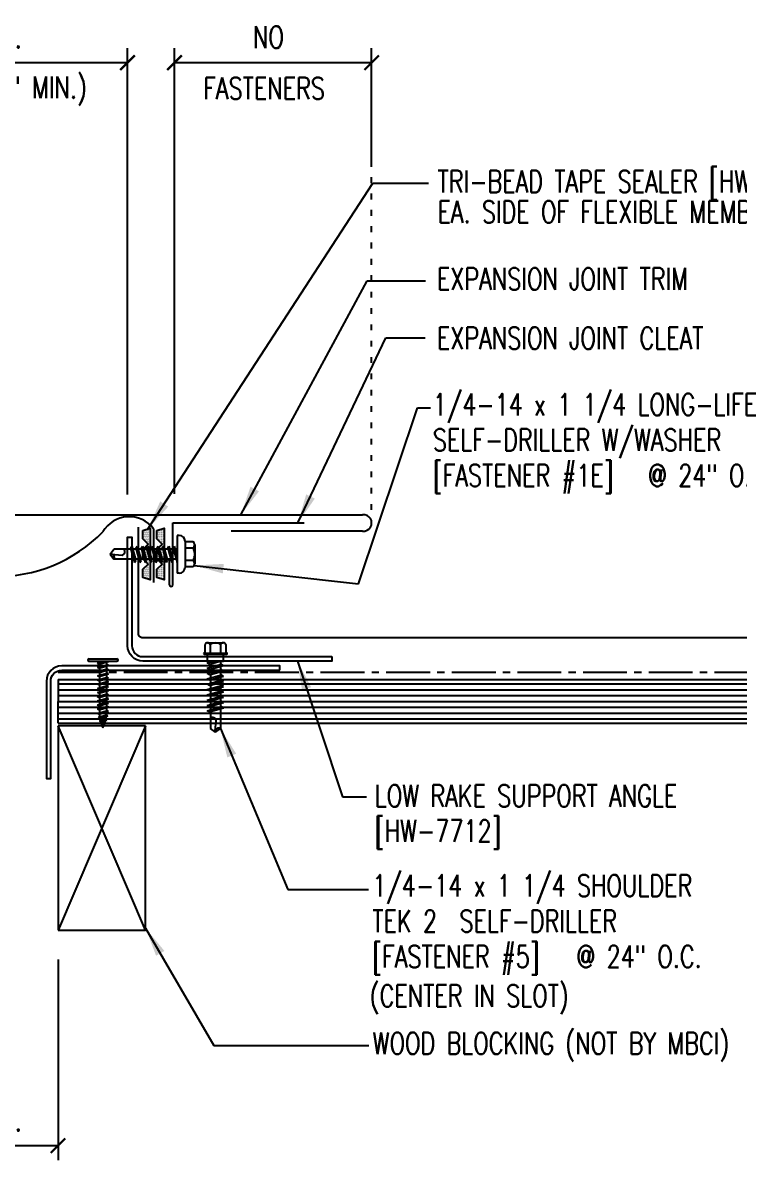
# Model space of a CAD drawing. Header units: inches. Extents: x 2.9 to 43.4, y 16.9 to 36.4.
# Drawn here: x 21.49 to 33.77, y 16.92 to 36.41 of the extents above; entities that cross this region are included whole.
import ezdxf

# ---------------------------------------------------------------- set-up
doc = ezdxf.new("R2010")
doc.units = ezdxf.units.IN
doc.header["$MEASUREMENT"] = 0
doc.linetypes.add('ACAD_ISO07W100', pattern=[3, 0, -3])
doc.linetypes.add('CENTER2', pattern=[1.125, 0.75, -0.125, 0.125, -0.125])
for name, color, linetype in [('BARRIER', 253, 'CENTER2'), ('DIM', 2, 'Continuous'), ('FASTENER', 9, 'Continuous'), ('MEMBRANE', 7, 'Continuous'), ('PANEL', 11, 'Continuous'), ('STLA', 10, 'Continuous'), ('TAPE', 8, 'Continuous'), ('TEXT', 2, 'Continuous'), ('TRIM', 6, 'Continuous'), ('WOOD', 3, 'Continuous')]:
    doc.layers.add(name, color=color, linetype=linetype)
doc.styles.add('TEXT1', font='ROMANS.shx', dxfattribs={"width": 0.75, "height": 0.375})
doc.dimstyles.new('DETAIL$0', dxfattribs={"dimscale": 4, "dimtxt": 0.375, "dimasz": 0.0625, "dimexe": 0.0625, "dimexo": 0.125, "dimgap": 0.0625, "dimtad": 1, "dimdec": 4, "dimzin": 3, "dimdsep": 46, "dimlunit": 4, "dimtxsty": 'TEXT1', "dimblk": 'ARCHTICK', "dimcen": 0.0625, "dimclrd": 7, "dimclre": 7, "dimclrt": 2, "dimadec": 0, "dimazin": 0, "dimtfac": 0.59375, "dimtdec": 4, "dimtmove": 0, "dimatfit": 3, "dimfxl": 0, "dimfrac": 2, "dimtolj": 1, "dimtzin": 3, "dimarcsym": 0})
doc.dimstyles.new('DETAIL$7', dxfattribs={"dimscale": 4, "dimtxt": 0.375, "dimasz": 0.125, "dimexe": 0.0625, "dimexo": 0.125, "dimgap": 0.0625, "dimtad": 1, "dimdec": 4, "dimzin": 3, "dimdsep": 46, "dimlunit": 4, "dimtxsty": 'TEXT1', "dimblk": 'ARCHTICK', "dimcen": 0.0625, "dimclrd": 7, "dimclre": 7, "dimclrt": 2, "dimadec": 0, "dimazin": 0, "dimtfac": 0.59375, "dimtdec": 4, "dimtmove": 2, "dimatfit": 3, "dimfxl": 0, "dimfrac": 2, "dimtolj": 1, "dimtzin": 3, "dimarcsym": 0})

# ---------------------------------------------------------------- blocks, each defined once
blk = doc.blocks.new('_ArchTick')
at = {"color": 0, "linetype": 'ByBlock', "const_width": 0.15}
blk.add_lwpolyline([(-0.5, -0.5), (0.5, 0.5)], dxfattribs=at)
blk = doc.blocks.new('*D9')
at = {"layer": 'DEFPOINTS', "color": 0}
for p in [(20.099, 20.862), (22.099, 20.862), (22.099, 17.172)]:
    blk.add_point(p, dxfattribs=at)
at = {"layer": 'DIM', "color": 7, "lineweight": -2}
for p, q in [((20.099, 20.362), (20.099, 16.922)), ((22.099, 20.362), (22.099, 16.922)), ((20.099, 17.172), (22.099, 17.172))]:
    blk.add_line(p, q, dxfattribs=at)
at = {"layer": 'DIM', "color": 7, "lineweight": -2, "xscale": 0.25, "yscale": 0.25, "zscale": 0.25, "rotation": 180}
blk.add_blockref('_ArchTick', (20.099, 17.172), dxfattribs=at)
at = {"layer": 'DIM', "color": 7, "lineweight": -2, "xscale": 0.25, "yscale": 0.25, "zscale": 0.25}
blk.add_blockref('_ArchTick', (22.099, 17.172), dxfattribs=at)
at = {"layer": 'DIM', "color": 2, "insert": (21.099, 17.609), "char_height": 0.375, "attachment_point": 5, "style": 'TEXT1'}
blk.add_mtext('\\A1;DIM.', dxfattribs=at)
blk = doc.blocks.new('*X2')
at = {"color": 0}
for p, q in [((-0.434, 0.135), (-0.434, 0.135)), ((-0.434, 0.123), (-0.434, 0.123)), ((-0.422, 0.141), (-0.422, 0.141)), ((-0.422, 0.129), (-0.422, 0.129)), ((-0.422, 0.117), (-0.422, 0.117)), ((-0.422, 0.105), (-0.422, 0.105)), ((-0.422, 0.094), (-0.422, 0.094)), ((-0.422, 0.082), (-0.422, 0.082)), ((-0.41, 0.135), (-0.41, 0.135)), ((-0.41, 0.123), (-0.41, 0.123)), ((-0.41, 0.111), (-0.41, 0.111)), ((-0.41, 0.1), (-0.41, 0.1)), ((-0.41, 0.088), (-0.41, 0.088)), ((-0.41, 0.076), (-0.41, 0.076)), ((-0.41, 0.064), (-0.41, 0.064)), ((-0.41, 0.053), (-0.41, 0.053)), ((-0.41, 0.041), (-0.41, 0.041)), ((-0.398, 0.141), (-0.398, 0.141)), ((-0.398, 0.129), (-0.398, 0.129)), ((-0.398, 0.117), (-0.398, 0.117)), ((-0.398, 0.105), (-0.398, 0.105)), ((-0.398, 0.094), (-0.398, 0.094)), ((-0.398, 0.082), (-0.398, 0.082)), ((-0.398, 0.07), (-0.398, 0.07)), ((-0.398, 0.059), (-0.398, 0.059)), ((-0.398, 0.047), (-0.398, 0.047)), ((-0.398, 0.035), (-0.398, 0.035)), ((-0.398, 0.023), (-0.398, 0.023)), ((-0.387, 0.135), (-0.387, 0.135)), ((-0.387, 0.123), (-0.387, 0.123)), ((-0.387, 0.111), (-0.387, 0.111)), ((-0.387, 0.1), (-0.387, 0.1)), ((-0.387, 0.088), (-0.387, 0.088)), ((-0.387, 0.076), (-0.387, 0.076)), ((-0.387, 0.064), (-0.387, 0.064)), ((-0.387, 0.053), (-0.387, 0.053)), ((-0.387, 0.041), (-0.387, 0.041)), ((-0.387, 0.029), (-0.387, 0.029)), ((-0.375, 0.141), (-0.375, 0.141)), ((-0.375, 0.129), (-0.375, 0.129)), ((-0.375, 0.117), (-0.375, 0.117)), ((-0.375, 0.105), (-0.375, 0.105)), ((-0.375, 0.094), (-0.375, 0.094)), ((-0.375, 0.082), (-0.375, 0.082)), ((-0.375, 0.07), (-0.375, 0.07)), ((-0.375, 0.059), (-0.375, 0.059)), ((-0.375, 0.047), (-0.375, 0.047)), ((-0.375, 0.035), (-0.375, 0.035)), ((-0.375, 0.023), (-0.375, 0.023)), ((-0.363, 0.135), (-0.363, 0.135)), ((-0.363, 0.123), (-0.363, 0.123)), ((-0.363, 0.111), (-0.363, 0.111)), ((-0.363, 0.1), (-0.363, 0.1)), ((-0.363, 0.088), (-0.363, 0.088)), ((-0.363, 0.076), (-0.363, 0.076)), ((-0.363, 0.064), (-0.363, 0.064)), ((-0.363, 0.053), (-0.363, 0.053)), ((-0.363, 0.041), (-0.363, 0.041)), ((-0.363, 0.029), (-0.363, 0.029)), ((-0.352, 0.141), (-0.352, 0.141)), ((-0.352, 0.129), (-0.352, 0.129)), ((-0.352, 0.117), (-0.352, 0.117)), ((-0.352, 0.105), (-0.352, 0.105)), ((-0.352, 0.094), (-0.352, 0.094)), ((-0.352, 0.082), (-0.352, 0.082)), ((-0.352, 0.07), (-0.352, 0.07)), ((-0.352, 0.059), (-0.352, 0.059)), ((-0.352, 0.047), (-0.352, 0.047)), ((-0.352, 0.035), (-0.352, 0.035)), ((-0.352, 0.023), (-0.352, 0.023)), ((-0.34, 0.135), (-0.34, 0.135)), ((-0.34, 0.123), (-0.34, 0.123)), ((-0.34, 0.111), (-0.34, 0.111)), ((-0.34, 0.1), (-0.34, 0.1)), ((-0.34, 0.088), (-0.34, 0.088)), ((-0.34, 0.076), (-0.34, 0.076)), ((-0.34, 0.064), (-0.34, 0.064)), ((-0.34, 0.053), (-0.34, 0.053)), ((-0.34, 0.041), (-0.34, 0.041)), ((-0.34, 0.029), (-0.34, 0.029)), ((-0.328, 0.141), (-0.328, 0.141)), ((-0.328, 0.129), (-0.328, 0.129)), ((-0.328, 0.117), (-0.328, 0.117)), ((-0.328, 0.105), (-0.328, 0.105)), ((-0.328, 0.094), (-0.328, 0.094)), ((-0.328, 0.082), (-0.328, 0.082)), ((-0.328, 0.07), (-0.328, 0.07)), ((-0.328, 0.059), (-0.328, 0.059)), ((-0.328, 0.047), (-0.328, 0.047)), ((-0.328, 0.035), (-0.328, 0.035)), ((-0.328, 0.023), (-0.328, 0.023)), ((-0.316, 0.135), (-0.316, 0.135)), ((-0.316, 0.123), (-0.316, 0.123)), ((-0.316, 0.111), (-0.316, 0.111)), ((-0.316, 0.1), (-0.316, 0.1)), ((-0.316, 0.088), (-0.316, 0.088)), ((-0.316, 0.076), (-0.316, 0.076)), ((-0.316, 0.064), (-0.316, 0.064)), ((-0.316, 0.053), (-0.316, 0.053)), ((-0.316, 0.041), (-0.316, 0.041)), ((-0.316, 0.029), (-0.316, 0.029)), ((-0.305, 0.141), (-0.305, 0.141)), ((-0.305, 0.129), (-0.305, 0.129)), ((-0.305, 0.117), (-0.305, 0.117)), ((-0.305, 0.105), (-0.305, 0.105)), ((-0.305, 0.094), (-0.305, 0.094)), ((-0.305, 0.082), (-0.305, 0.082)), ((-0.305, 0.07), (-0.305, 0.07)), ((-0.305, 0.059), (-0.305, 0.059)), ((-0.305, 0.047), (-0.305, 0.047)), ((-0.305, 0.035), (-0.305, 0.035)), ((-0.305, 0.023), (-0.305, 0.023)), ((-0.293, 0.135), (-0.293, 0.135)), ((-0.293, 0.123), (-0.293, 0.123)), ((-0.293, 0.111), (-0.293, 0.111)), ((-0.293, 0.1), (-0.293, 0.1)), ((-0.293, 0.088), (-0.293, 0.088)), ((-0.293, 0.076), (-0.293, 0.076)), ((-0.293, 0.064), (-0.293, 0.064)), ((-0.293, 0.053), (-0.293, 0.053)), ((-0.293, 0.041), (-0.293, 0.041)), ((-0.293, 0.029), (-0.293, 0.029)), ((-0.281, 0.141), (-0.281, 0.141)), ((-0.281, 0.129), (-0.281, 0.129)), ((-0.281, 0.117), (-0.281, 0.117)), ((-0.281, 0.105), (-0.281, 0.105)), ((-0.281, 0.094), (-0.281, 0.094)), ((-0.281, 0.082), (-0.281, 0.082)), ((-0.281, 0.07), (-0.281, 0.07)), ((-0.281, 0.059), (-0.281, 0.059)), ((-0.281, 0.047), (-0.281, 0.047)), ((-0.281, 0.035), (-0.281, 0.035)), ((-0.281, 0.023), (-0.281, 0.023)), ((-0.27, 0.135), (-0.27, 0.135)), ((-0.27, 0.123), (-0.27, 0.123)), ((-0.27, 0.111), (-0.27, 0.111)), ((-0.27, 0.1), (-0.27, 0.1)), ((-0.27, 0.088), (-0.27, 0.088)), ((-0.27, 0.076), (-0.27, 0.076)), ((-0.27, 0.064), (-0.27, 0.064)), ((-0.27, 0.053), (-0.27, 0.053)), ((-0.27, 0.041), (-0.27, 0.041)), ((-0.27, 0.029), (-0.27, 0.029)), ((-0.258, 0.141), (-0.258, 0.141)), ((-0.258, 0.129), (-0.258, 0.129)), ((-0.258, 0.117), (-0.258, 0.117)), ((-0.258, 0.105), (-0.258, 0.105)), ((-0.258, 0.094), (-0.258, 0.094)), ((-0.258, 0.082), (-0.258, 0.082)), ((-0.258, 0.07), (-0.258, 0.07)), ((-0.258, 0.059), (-0.258, 0.059)), ((-0.258, 0.047), (-0.258, 0.047)), ((-0.258, 0.035), (-0.258, 0.035)), ((-0.258, 0.023), (-0.258, 0.023)), ((-0.246, 0.135), (-0.246, 0.135)), ((-0.246, 0.123), (-0.246, 0.123)), ((-0.246, 0.111), (-0.246, 0.111)), ((-0.246, 0.1), (-0.246, 0.1)), ((-0.246, 0.088), (-0.246, 0.088)), ((-0.246, 0.076), (-0.246, 0.076)), ((-0.246, 0.064), (-0.246, 0.064)), ((-0.246, 0.053), (-0.246, 0.053)), ((-0.246, 0.041), (-0.246, 0.041)), ((-0.234, 0.141), (-0.234, 0.141)), ((-0.234, 0.129), (-0.234, 0.129)), ((-0.234, 0.117), (-0.234, 0.117)), ((-0.234, 0.105), (-0.234, 0.105)), ((-0.234, 0.094), (-0.234, 0.094)), ((-0.234, 0.082), (-0.234, 0.082)), ((-0.234, 0.07), (-0.234, 0.07)), ((-0.234, 0.059), (-0.234, 0.059)), ((-0.234, 0.047), (-0.234, 0.047)), ((-0.223, 0.135), (-0.223, 0.135)), ((-0.223, 0.123), (-0.223, 0.123)), ((-0.223, 0.111), (-0.223, 0.111)), ((-0.223, 0.1), (-0.223, 0.1)), ((-0.223, 0.088), (-0.223, 0.088)), ((-0.223, 0.076), (-0.223, 0.076)), ((-0.223, 0.064), (-0.223, 0.064)), ((-0.211, 0.141), (-0.211, 0.141)), ((-0.211, 0.129), (-0.211, 0.129)), ((-0.211, 0.117), (-0.211, 0.117)), ((-0.211, 0.105), (-0.211, 0.105)), ((-0.211, 0.094), (-0.211, 0.094)), ((-0.211, 0.082), (-0.211, 0.082)), ((-0.211, 0.07), (-0.211, 0.07)), ((-0.199, 0.135), (-0.199, 0.135)), ((-0.199, 0.123), (-0.199, 0.123)), ((-0.199, 0.111), (-0.199, 0.111)), ((-0.199, 0.1), (-0.199, 0.1)), ((-0.199, 0.088), (-0.199, 0.088)), ((-0.188, 0.141), (-0.188, 0.141)), ((-0.188, 0.129), (-0.188, 0.129)), ((-0.188, 0.117), (-0.188, 0.117)), ((-0.188, 0.105), (-0.188, 0.105)), ((-0.188, 0.094), (-0.188, 0.094)), ((-0.176, 0.135), (-0.176, 0.135)), ((-0.176, 0.123), (-0.176, 0.123)), ((-0.176, 0.111), (-0.176, 0.111)), ((-0.164, 0.141), (-0.164, 0.141)), ((-0.164, 0.129), (-0.164, 0.129)), ((-0.164, 0.117), (-0.164, 0.117)), ((-0.164, 0.105), (-0.164, 0.105)), ((-0.152, 0.135), (-0.152, 0.135)), ((-0.152, 0.123), (-0.152, 0.123)), ((-0.152, 0.111), (-0.152, 0.111)), ((-0.152, 0.1), (-0.152, 0.1)), ((-0.141, 0.141), (-0.141, 0.141)), ((-0.141, 0.129), (-0.141, 0.129)), ((-0.141, 0.117), (-0.141, 0.117)), ((-0.141, 0.105), (-0.141, 0.105)), ((-0.141, 0.094), (-0.141, 0.094)), ((-0.141, 0.082), (-0.141, 0.082)), ((-0.129, 0.135), (-0.129, 0.135)), ((-0.129, 0.123), (-0.129, 0.123)), ((-0.129, 0.111), (-0.129, 0.111)), ((-0.129, 0.1), (-0.129, 0.1)), ((-0.129, 0.088), (-0.129, 0.088)), ((-0.129, 0.076), (-0.129, 0.076)), ((-0.117, 0.141), (-0.117, 0.141)), ((-0.117, 0.129), (-0.117, 0.129)), ((-0.117, 0.117), (-0.117, 0.117)), ((-0.117, 0.105), (-0.117, 0.105)), ((-0.117, 0.094), (-0.117, 0.094)), ((-0.117, 0.082), (-0.117, 0.082)), ((-0.117, 0.07), (-0.117, 0.07)), ((-0.117, 0.059), (-0.117, 0.059)), ((-0.105, 0.135), (-0.105, 0.135)), ((-0.105, 0.123), (-0.105, 0.123)), ((-0.105, 0.111), (-0.105, 0.111)), ((-0.105, 0.1), (-0.105, 0.1)), ((-0.105, 0.088), (-0.105, 0.088)), ((-0.105, 0.076), (-0.105, 0.076)), ((-0.105, 0.064), (-0.105, 0.064)), ((-0.105, 0.053), (-0.105, 0.053)), ((-0.094, 0.141), (-0.094, 0.141)), ((-0.094, 0.129), (-0.094, 0.129)), ((-0.094, 0.117), (-0.094, 0.117)), ((-0.094, 0.105), (-0.094, 0.105)), ((-0.094, 0.094), (-0.094, 0.094)), ((-0.094, 0.082), (-0.094, 0.082)), ((-0.094, 0.07), (-0.094, 0.07)), ((-0.094, 0.059), (-0.094, 0.059)), ((-0.094, 0.047), (-0.094, 0.047)), ((-0.094, 0.035), (-0.094, 0.035)), ((-0.082, 0.135), (-0.082, 0.135)), ((-0.082, 0.123), (-0.082, 0.123)), ((-0.082, 0.111), (-0.082, 0.111)), ((-0.082, 0.1), (-0.082, 0.1)), ((-0.082, 0.088), (-0.082, 0.088)), ((-0.082, 0.076), (-0.082, 0.076)), ((-0.082, 0.064), (-0.082, 0.064)), ((-0.082, 0.053), (-0.082, 0.053)), ((-0.082, 0.041), (-0.082, 0.041)), ((-0.082, 0.029), (-0.082, 0.029)), ((-0.07, 0.141), (-0.07, 0.141)), ((-0.07, 0.129), (-0.07, 0.129)), ((-0.07, 0.117), (-0.07, 0.117)), ((-0.07, 0.105), (-0.07, 0.105)), ((-0.07, 0.094), (-0.07, 0.094)), ((-0.07, 0.082), (-0.07, 0.082)), ((-0.07, 0.07), (-0.07, 0.07)), ((-0.07, 0.059), (-0.07, 0.059)), ((-0.07, 0.047), (-0.07, 0.047)), ((-0.07, 0.035), (-0.07, 0.035)), ((-0.07, 0.023), (-0.07, 0.023)), ((-0.059, 0.135), (-0.059, 0.135)), ((-0.059, 0.123), (-0.059, 0.123)), ((-0.059, 0.111), (-0.059, 0.111)), ((-0.059, 0.1), (-0.059, 0.1)), ((-0.059, 0.088), (-0.059, 0.088)), ((-0.059, 0.076), (-0.059, 0.076)), ((-0.059, 0.064), (-0.059, 0.064)), ((-0.059, 0.053), (-0.059, 0.053)), ((-0.059, 0.041), (-0.059, 0.041)), ((-0.059, 0.029), (-0.059, 0.029)), ((-0.047, 0.141), (-0.047, 0.141)), ((-0.047, 0.129), (-0.047, 0.129)), ((-0.047, 0.117), (-0.047, 0.117)), ((-0.047, 0.105), (-0.047, 0.105)), ((-0.047, 0.094), (-0.047, 0.094)), ((-0.047, 0.082), (-0.047, 0.082)), ((-0.047, 0.07), (-0.047, 0.07)), ((-0.047, 0.059), (-0.047, 0.059)), ((-0.047, 0.047), (-0.047, 0.047)), ((-0.047, 0.035), (-0.047, 0.035)), ((-0.047, 0.023), (-0.047, 0.023)), ((-0.035, 0.135), (-0.035, 0.135)), ((-0.035, 0.123), (-0.035, 0.123)), ((-0.035, 0.111), (-0.035, 0.111)), ((-0.035, 0.1), (-0.035, 0.1)), ((-0.035, 0.088), (-0.035, 0.088)), ((-0.035, 0.076), (-0.035, 0.076)), ((-0.035, 0.064), (-0.035, 0.064)), ((-0.035, 0.053), (-0.035, 0.053)), ((-0.035, 0.041), (-0.035, 0.041)), ((-0.035, 0.029), (-0.035, 0.029)), ((-0.023, 0.141), (-0.023, 0.141)), ((-0.023, 0.129), (-0.023, 0.129)), ((-0.023, 0.117), (-0.023, 0.117)), ((-0.023, 0.105), (-0.023, 0.105)), ((-0.023, 0.094), (-0.023, 0.094)), ((-0.023, 0.082), (-0.023, 0.082)), ((-0.023, 0.07), (-0.023, 0.07)), ((-0.023, 0.059), (-0.023, 0.059)), ((-0.023, 0.047), (-0.023, 0.047)), ((-0.023, 0.035), (-0.023, 0.035)), ((-0.023, 0.023), (-0.023, 0.023)), ((-0.012, 0.135), (-0.012, 0.135)), ((-0.012, 0.123), (-0.012, 0.123)), ((-0.012, 0.111), (-0.012, 0.111)), ((-0.012, 0.1), (-0.012, 0.1)), ((-0.012, 0.088), (-0.012, 0.088)), ((-0.012, 0.076), (-0.012, 0.076)), ((-0.012, 0.064), (-0.012, 0.064)), ((-0.012, 0.053), (-0.012, 0.053)), ((-0.012, 0.041), (-0.012, 0.041)), ((-0.012, 0.029), (-0.012, 0.029)), ((0, 0.141), (0, 0.141)), ((0, 0.129), (0, 0.129)), ((0, 0.117), (0, 0.117)), ((0, 0.105), (0, 0.105)), ((0, 0.094), (0, 0.094)), ((0, 0.082), (0, 0.082)), ((0, 0.07), (0, 0.07)), ((0, 0.059), (0, 0.059)), ((0, 0.047), (0, 0.047)), ((0, 0.035), (0, 0.035)), ((0, 0.023), (0, 0.023)), ((0.012, 0.135), (0.012, 0.135)), ((0.012, 0.123), (0.012, 0.123)), ((0.012, 0.111), (0.012, 0.111)), ((0.012, 0.1), (0.012, 0.1)), ((0.012, 0.088), (0.012, 0.088)), ((0.012, 0.076), (0.012, 0.076)), ((0.012, 0.064), (0.012, 0.064)), ((0.012, 0.053), (0.012, 0.053)), ((0.012, 0.041), (0.012, 0.041)), ((0.012, 0.029), (0.012, 0.029)), ((0.023, 0.141), (0.023, 0.141)), ((0.023, 0.129), (0.023, 0.129)), ((0.023, 0.117), (0.023, 0.117)), ((0.023, 0.105), (0.023, 0.105)), ((0.023, 0.094), (0.023, 0.094)), ((0.023, 0.082), (0.023, 0.082)), ((0.023, 0.07), (0.023, 0.07)), ((0.023, 0.059), (0.023, 0.059)), ((0.023, 0.047), (0.023, 0.047)), ((0.023, 0.035), (0.023, 0.035)), ((0.023, 0.023), (0.023, 0.023)), ((0.035, 0.135), (0.035, 0.135)), ((0.035, 0.123), (0.035, 0.123)), ((0.035, 0.111), (0.035, 0.111)), ((0.035, 0.1), (0.035, 0.1)), ((0.035, 0.088), (0.035, 0.088)), ((0.035, 0.076), (0.035, 0.076)), ((0.035, 0.064), (0.035, 0.064)), ((0.035, 0.053), (0.035, 0.053)), ((0.035, 0.041), (0.035, 0.041)), ((0.035, 0.029), (0.035, 0.029)), ((0.047, 0.141), (0.047, 0.141)), ((0.047, 0.129), (0.047, 0.129)), ((0.047, 0.117), (0.047, 0.117)), ((0.047, 0.105), (0.047, 0.105)), ((0.047, 0.094), (0.047, 0.094)), ((0.047, 0.082), (0.047, 0.082)), ((0.047, 0.07), (0.047, 0.07)), ((0.047, 0.059), (0.047, 0.059)), ((0.047, 0.047), (0.047, 0.047)), ((0.047, 0.035), (0.047, 0.035)), ((0.047, 0.023), (0.047, 0.023)), ((0.059, 0.135), (0.059, 0.135)), ((0.059, 0.123), (0.059, 0.123)), ((0.059, 0.111), (0.059, 0.111)), ((0.059, 0.1), (0.059, 0.1)), ((0.059, 0.088), (0.059, 0.088)), ((0.059, 0.076), (0.059, 0.076)), ((0.059, 0.064), (0.059, 0.064)), ((0.059, 0.053), (0.059, 0.053)), ((0.059, 0.041), (0.059, 0.041)), ((0.059, 0.029), (0.059, 0.029)), ((0.07, 0.141), (0.07, 0.141)), ((0.07, 0.129), (0.07, 0.129)), ((0.07, 0.117), (0.07, 0.117)), ((0.07, 0.105), (0.07, 0.105)), ((0.07, 0.094), (0.07, 0.094)), ((0.07, 0.082), (0.07, 0.082)), ((0.07, 0.07), (0.07, 0.07)), ((0.07, 0.059), (0.07, 0.059)), ((0.07, 0.047), (0.07, 0.047)), ((0.07, 0.035), (0.07, 0.035)), ((0.07, 0.023), (0.07, 0.023)), ((0.082, 0.135), (0.082, 0.135)), ((0.082, 0.123), (0.082, 0.123)), ((0.082, 0.111), (0.082, 0.111)), ((0.082, 0.1), (0.082, 0.1)), ((0.082, 0.088), (0.082, 0.088)), ((0.082, 0.076), (0.082, 0.076)), ((0.082, 0.064), (0.082, 0.064)), ((0.082, 0.053), (0.082, 0.053)), ((0.082, 0.041), (0.082, 0.041)), ((0.082, 0.029), (0.082, 0.029)), ((0.094, 0.141), (0.094, 0.141)), ((0.094, 0.129), (0.094, 0.129)), ((0.094, 0.117), (0.094, 0.117)), ((0.094, 0.105), (0.094, 0.105)), ((0.094, 0.094), (0.094, 0.094)), ((0.094, 0.082), (0.094, 0.082)), ((0.094, 0.07), (0.094, 0.07)), ((0.094, 0.059), (0.094, 0.059)), ((0.094, 0.047), (0.094, 0.047)), ((0.094, 0.035), (0.094, 0.035)), ((0.105, 0.135), (0.105, 0.135)), ((0.105, 0.123), (0.105, 0.123)), ((0.105, 0.111), (0.105, 0.111)), ((0.105, 0.1), (0.105, 0.1)), ((0.105, 0.088), (0.105, 0.088)), ((0.105, 0.076), (0.105, 0.076)), ((0.105, 0.064), (0.105, 0.064)), ((0.105, 0.053), (0.105, 0.053)), ((0.117, 0.141), (0.117, 0.141)), ((0.117, 0.129), (0.117, 0.129)), ((0.117, 0.117), (0.117, 0.117)), ((0.117, 0.105), (0.117, 0.105)), ((0.117, 0.094), (0.117, 0.094)), ((0.117, 0.082), (0.117, 0.082)), ((0.117, 0.07), (0.117, 0.07)), ((0.117, 0.059), (0.117, 0.059)), ((0.129, 0.135), (0.129, 0.135)), ((0.129, 0.123), (0.129, 0.123)), ((0.129, 0.111), (0.129, 0.111)), ((0.129, 0.1), (0.129, 0.1)), ((0.129, 0.088), (0.129, 0.088)), ((0.129, 0.076), (0.129, 0.076)), ((0.141, 0.141), (0.141, 0.141)), ((0.141, 0.129), (0.141, 0.129)), ((0.141, 0.117), (0.141, 0.117)), ((0.141, 0.105), (0.141, 0.105)), ((0.141, 0.094), (0.141, 0.094)), ((0.141, 0.082), (0.141, 0.082)), ((0.152, 0.135), (0.152, 0.135)), ((0.152, 0.123), (0.152, 0.123)), ((0.152, 0.111), (0.152, 0.111)), ((0.152, 0.1), (0.152, 0.1)), ((0.164, 0.141), (0.164, 0.141)), ((0.164, 0.129), (0.164, 0.129)), ((0.164, 0.117), (0.164, 0.117)), ((0.164, 0.105), (0.164, 0.105)), ((0.176, 0.135), (0.176, 0.135)), ((0.176, 0.123), (0.176, 0.123)), ((0.176, 0.111), (0.176, 0.111)), ((0.188, 0.141), (0.188, 0.141)), ((0.188, 0.129), (0.188, 0.129)), ((0.188, 0.117), (0.188, 0.117)), ((0.188, 0.105), (0.188, 0.105)), ((0.188, 0.094), (0.188, 0.094)), ((0.199, 0.135), (0.199, 0.135)), ((0.199, 0.123), (0.199, 0.123)), ((0.199, 0.111), (0.199, 0.111)), ((0.199, 0.1), (0.199, 0.1)), ((0.199, 0.088), (0.199, 0.088)), ((0.211, 0.141), (0.211, 0.141)), ((0.211, 0.129), (0.211, 0.129)), ((0.211, 0.117), (0.211, 0.117)), ((0.211, 0.105), (0.211, 0.105)), ((0.211, 0.094), (0.211, 0.094)), ((0.211, 0.082), (0.211, 0.082)), ((0.211, 0.07), (0.211, 0.07)), ((0.223, 0.135), (0.223, 0.135)), ((0.223, 0.123), (0.223, 0.123)), ((0.223, 0.111), (0.223, 0.111)), ((0.223, 0.1), (0.223, 0.1)), ((0.223, 0.088), (0.223, 0.088)), ((0.223, 0.076), (0.223, 0.076)), ((0.223, 0.064), (0.223, 0.064)), ((0.234, 0.141), (0.234, 0.141)), ((0.234, 0.129), (0.234, 0.129)), ((0.234, 0.117), (0.234, 0.117)), ((0.234, 0.105), (0.234, 0.105)), ((0.234, 0.094), (0.234, 0.094)), ((0.234, 0.082), (0.234, 0.082)), ((0.234, 0.07), (0.234, 0.07)), ((0.234, 0.059), (0.234, 0.059)), ((0.234, 0.047), (0.234, 0.047)), ((0.246, 0.135), (0.246, 0.135)), ((0.246, 0.123), (0.246, 0.123)), ((0.246, 0.111), (0.246, 0.111)), ((0.246, 0.1), (0.246, 0.1)), ((0.246, 0.088), (0.246, 0.088)), ((0.246, 0.076), (0.246, 0.076)), ((0.246, 0.064), (0.246, 0.064)), ((0.246, 0.053), (0.246, 0.053)), ((0.246, 0.041), (0.246, 0.041)), ((0.258, 0.141), (0.258, 0.141)), ((0.258, 0.129), (0.258, 0.129)), ((0.258, 0.117), (0.258, 0.117)), ((0.258, 0.105), (0.258, 0.105)), ((0.258, 0.094), (0.258, 0.094)), ((0.258, 0.082), (0.258, 0.082)), ((0.258, 0.07), (0.258, 0.07)), ((0.258, 0.059), (0.258, 0.059)), ((0.258, 0.047), (0.258, 0.047)), ((0.258, 0.035), (0.258, 0.035)), ((0.258, 0.023), (0.258, 0.023)), ((0.27, 0.135), (0.27, 0.135)), ((0.27, 0.123), (0.27, 0.123)), ((0.27, 0.111), (0.27, 0.111)), ((0.27, 0.1), (0.27, 0.1)), ((0.27, 0.088), (0.27, 0.088)), ((0.27, 0.076), (0.27, 0.076)), ((0.27, 0.064), (0.27, 0.064)), ((0.27, 0.053), (0.27, 0.053)), ((0.27, 0.041), (0.27, 0.041)), ((0.27, 0.029), (0.27, 0.029)), ((0.281, 0.141), (0.281, 0.141)), ((0.281, 0.129), (0.281, 0.129)), ((0.281, 0.117), (0.281, 0.117)), ((0.281, 0.105), (0.281, 0.105)), ((0.281, 0.094), (0.281, 0.094)), ((0.281, 0.082), (0.281, 0.082)), ((0.281, 0.07), (0.281, 0.07)), ((0.281, 0.059), (0.281, 0.059)), ((0.281, 0.047), (0.281, 0.047)), ((0.281, 0.035), (0.281, 0.035)), ((0.281, 0.023), (0.281, 0.023)), ((0.293, 0.135), (0.293, 0.135)), ((0.293, 0.123), (0.293, 0.123)), ((0.293, 0.111), (0.293, 0.111)), ((0.293, 0.1), (0.293, 0.1)), ((0.293, 0.088), (0.293, 0.088)), ((0.293, 0.076), (0.293, 0.076)), ((0.293, 0.064), (0.293, 0.064)), ((0.293, 0.053), (0.293, 0.053)), ((0.293, 0.041), (0.293, 0.041)), ((0.293, 0.029), (0.293, 0.029)), ((0.305, 0.141), (0.305, 0.141)), ((0.305, 0.129), (0.305, 0.129)), ((0.305, 0.117), (0.305, 0.117)), ((0.305, 0.105), (0.305, 0.105)), ((0.305, 0.094), (0.305, 0.094)), ((0.305, 0.082), (0.305, 0.082)), ((0.305, 0.07), (0.305, 0.07)), ((0.305, 0.059), (0.305, 0.059)), ((0.305, 0.047), (0.305, 0.047)), ((0.305, 0.035), (0.305, 0.035)), ((0.305, 0.023), (0.305, 0.023)), ((0.316, 0.135), (0.316, 0.135)), ((0.316, 0.123), (0.316, 0.123)), ((0.316, 0.111), (0.316, 0.111)), ((0.316, 0.1), (0.316, 0.1)), ((0.316, 0.088), (0.316, 0.088)), ((0.316, 0.076), (0.316, 0.076)), ((0.316, 0.064), (0.316, 0.064)), ((0.316, 0.053), (0.316, 0.053)), ((0.316, 0.041), (0.316, 0.041)), ((0.316, 0.029), (0.316, 0.029)), ((0.328, 0.141), (0.328, 0.141)), ((0.328, 0.129), (0.328, 0.129)), ((0.328, 0.117), (0.328, 0.117)), ((0.328, 0.105), (0.328, 0.105)), ((0.328, 0.094), (0.328, 0.094)), ((0.328, 0.082), (0.328, 0.082)), ((0.328, 0.07), (0.328, 0.07)), ((0.328, 0.059), (0.328, 0.059)), ((0.328, 0.047), (0.328, 0.047)), ((0.328, 0.035), (0.328, 0.035)), ((0.328, 0.023), (0.328, 0.023)), ((0.34, 0.135), (0.34, 0.135)), ((0.34, 0.123), (0.34, 0.123)), ((0.34, 0.111), (0.34, 0.111)), ((0.34, 0.1), (0.34, 0.1)), ((0.34, 0.088), (0.34, 0.088)), ((0.34, 0.076), (0.34, 0.076)), ((0.34, 0.064), (0.34, 0.064)), ((0.34, 0.053), (0.34, 0.053)), ((0.34, 0.041), (0.34, 0.041)), ((0.34, 0.029), (0.34, 0.029)), ((0.352, 0.141), (0.352, 0.141)), ((0.352, 0.129), (0.352, 0.129)), ((0.352, 0.117), (0.352, 0.117)), ((0.352, 0.105), (0.352, 0.105)), ((0.352, 0.094), (0.352, 0.094)), ((0.352, 0.082), (0.352, 0.082)), ((0.352, 0.07), (0.352, 0.07)), ((0.352, 0.059), (0.352, 0.059)), ((0.352, 0.047), (0.352, 0.047)), ((0.352, 0.035), (0.352, 0.035)), ((0.352, 0.023), (0.352, 0.023)), ((0.363, 0.135), (0.363, 0.135)), ((0.363, 0.123), (0.363, 0.123)), ((0.363, 0.111), (0.363, 0.111)), ((0.363, 0.1), (0.363, 0.1)), ((0.363, 0.088), (0.363, 0.088)), ((0.363, 0.076), (0.363, 0.076)), ((0.363, 0.064), (0.363, 0.064)), ((0.363, 0.053), (0.363, 0.053)), ((0.363, 0.041), (0.363, 0.041)), ((0.363, 0.029), (0.363, 0.029)), ((0.375, 0.141), (0.375, 0.141)), ((0.375, 0.129), (0.375, 0.129)), ((0.375, 0.117), (0.375, 0.117)), ((0.375, 0.105), (0.375, 0.105)), ((0.375, 0.094), (0.375, 0.094)), ((0.375, 0.082), (0.375, 0.082)), ((0.375, 0.07), (0.375, 0.07)), ((0.375, 0.059), (0.375, 0.059)), ((0.375, 0.047), (0.375, 0.047)), ((0.375, 0.035), (0.375, 0.035)), ((0.375, 0.023), (0.375, 0.023)), ((0.387, 0.135), (0.387, 0.135)), ((0.387, 0.123), (0.387, 0.123)), ((0.387, 0.111), (0.387, 0.111)), ((0.387, 0.1), (0.387, 0.1)), ((0.387, 0.088), (0.387, 0.088)), ((0.387, 0.076), (0.387, 0.076)), ((0.387, 0.064), (0.387, 0.064)), ((0.387, 0.053), (0.387, 0.053)), ((0.387, 0.041), (0.387, 0.041)), ((0.387, 0.029), (0.387, 0.029)), ((0.398, 0.141), (0.398, 0.141)), ((0.398, 0.129), (0.398, 0.129)), ((0.398, 0.117), (0.398, 0.117)), ((0.398, 0.105), (0.398, 0.105)), ((0.398, 0.094), (0.398, 0.094)), ((0.398, 0.082), (0.398, 0.082)), ((0.398, 0.07), (0.398, 0.07)), ((0.398, 0.059), (0.398, 0.059)), ((0.398, 0.047), (0.398, 0.047)), ((0.398, 0.035), (0.398, 0.035)), ((0.398, 0.023), (0.398, 0.023)), ((0.41, 0.135), (0.41, 0.135)), ((0.41, 0.123), (0.41, 0.123)), ((0.41, 0.111), (0.41, 0.111)), ((0.41, 0.1), (0.41, 0.1)), ((0.41, 0.088), (0.41, 0.088)), ((0.41, 0.076), (0.41, 0.076)), ((0.41, 0.064), (0.41, 0.064)), ((0.41, 0.053), (0.41, 0.053)), ((0.41, 0.041), (0.41, 0.041)), ((0.422, 0.141), (0.422, 0.141)), ((0.422, 0.129), (0.422, 0.129)), ((0.422, 0.117), (0.422, 0.117)), ((0.422, 0.105), (0.422, 0.105)), ((0.422, 0.094), (0.422, 0.094)), ((0.422, 0.082), (0.422, 0.082)), ((0.434, 0.135), (0.434, 0.135)), ((0.434, 0.123), (0.434, 0.123))]:
    blk.add_line(p, q, dxfattribs=at)
blk = doc.blocks.new('MB_DBTAP')
at = {"layer": 'TAPE', "color": 9}
blk.add_lwpolyline([(-0.403, 0.018), (-0.442, 0.141), (0.442, 0.141), (0.403, 0.018), (0.26, 0.018), (0.17, 0.109), (0.079, 0.018), (0, 0.018), (-0.079, 0.018), (-0.17, 0.109), (-0.26, 0.018)], close=True, dxfattribs=at)
at = {"layer": 'TAPE', "color": 251}
blk.add_blockref('*X2', (0, 0), dxfattribs=at)
blk = doc.blocks.new('MB_DW3')
at = {"layer": 'FASTENER'}
for p, q in [((-0.215, 0.305), (-0.215, 0.171)), ((-0.161, 0.337), (0.161, 0.337)), ((-0.107, 0.305), (-0.107, 0.171)), ((0.107, 0.305), (0.107, 0.171)), ((0.215, 0.305), (0.215, 0.171)), ((-0.324, 0.071), (-0.324, 0.037)), ((-0.324, 0.037), (0.324, 0.037)), ((-0.224, 0.171), (0.215, 0.171)), ((-0.139, -0.016), (0.046, 0.037)), ((-0.104, -0.036), (0.139, 0.033)), ((-0.086, 0.037), (0.086, 0.037)), ((-0.086, 0.037), (-0.086, -0.001)), ((0.086, 0.037), (0.133, 0.037)), ((0.086, 0.018), (0.086, -0.042)), ((0.139, 0.033), (0.133, 0.037)), ((0.324, 0.071), (0.324, 0.037)), ((-0.104, -0.036), (-0.139, -0.016)), ((-0.139, -0.107), (0.104, -0.038)), ((-0.104, -0.127), (-0.139, -0.107)), ((-0.139, -0.198), (0.104, -0.128)), ((-0.104, -0.127), (0.139, -0.058)), ((-0.104, -0.218), (0.139, -0.149)), ((-0.086, -0.031), (-0.086, -0.092)), ((-0.086, -0.122), (-0.086, -0.183)), ((0.086, -0.073), (0.086, -0.133)), ((0.086, -0.164), (0.086, -0.224)), ((0.139, -0.058), (0.104, -0.038)), ((0.139, -0.149), (0.104, -0.128)), ((-0.104, -0.218), (-0.139, -0.198)), ((-0.139, -0.289), (0.104, -0.219)), ((-0.104, -0.309), (-0.139, -0.289)), ((-0.139, -0.38), (0.104, -0.31)), ((-0.104, -0.4), (-0.139, -0.38)), ((-0.104, -0.309), (0.139, -0.239)), ((-0.104, -0.4), (0.139, -0.33)), ((-0.086, -0.213), (-0.086, -0.274)), ((-0.086, -0.304), (-0.086, -0.364)), ((0.086, -0.255), (0.086, -0.315)), ((0.086, -0.345), (0.086, -0.406)), ((0.139, -0.239), (0.104, -0.219)), ((0.139, -0.33), (0.104, -0.31)), ((-0.139, -0.47), (0.104, -0.401)), ((-0.104, -0.491), (-0.139, -0.47)), ((-0.139, -0.561), (0.104, -0.492)), ((-0.104, -0.581), (-0.139, -0.561)), ((-0.139, -0.652), (0.104, -0.583)), ((-0.104, -0.491), (0.139, -0.421)), ((-0.104, -0.581), (0.139, -0.512)), ((-0.086, -0.395), (-0.086, -0.455)), ((-0.086, -0.486), (-0.086, -0.546)), ((-0.086, -0.577), (-0.086, -0.637)), ((0.086, -0.436), (0.086, -0.497)), ((0.086, -0.527), (0.086, -0.588)), ((0.139, -0.421), (0.104, -0.401)), ((0.139, -0.512), (0.104, -0.492)), ((0.139, -0.603), (0.104, -0.583)), ((-0.104, -0.672), (-0.139, -0.652)), ((-0.139, -0.743), (0.104, -0.674)), ((-0.104, -0.763), (-0.139, -0.743)), ((-0.104, -0.672), (0.139, -0.603)), ((-0.104, -0.763), (0.139, -0.694)), ((-0.086, -0.667), (-0.086, -0.728)), ((-0.086, -0.758), (-0.086, -1.05)), ((0.086, -0.618), (0.086, -0.679)), ((0.086, -0.709), (0.086, -1.05)), ((0.139, -0.694), (0.104, -0.674)), ((-0.002, -1.095), (0.014, -0.909)), ((0, -1.111), (-0.086, -1.05)), ((0, -1.111), (0.086, -1.05))]:
    blk.add_line(p, q, dxfattribs=at)
for centre, radius, start, end in [((-0.161, 0.274), 0.0628, 29.8754, 150.1246), ((0, 0.141), 0.196, 56.9974, 123.0026), ((0.161, 0.274), 0.0628, 29.8754, 150.1246), ((-0.224, 0.071), 0.1, 90, 180), ((0.224, 0.071), 0.1, 0, 90), ((-0.046, -0.921), 0.0615, 11.1445, 130.906), ((0.054, -1.097), 0.0563, 55.4585, 194.8454)]:
    blk.add_arc(centre, radius, start, end, dxfattribs=at)
blk = doc.blocks.new('*D10')
at = {"layer": 'DEFPOINTS', "color": 0}
for p in [(23.29, 35.724), (18.908, 27.829), (23.29, 27.829)]:
    blk.add_point(p, dxfattribs=at)
at = {"layer": 'DIM', "color": 7, "lineweight": -2}
for p, q in [((18.908, 28.329), (18.908, 35.974)), ((23.29, 28.329), (23.29, 35.974)), ((18.908, 35.724), (23.29, 35.724))]:
    blk.add_line(p, q, dxfattribs=at)
at = {"layer": 'DIM', "color": 7, "lineweight": -2, "xscale": 0.25, "yscale": 0.25, "zscale": 0.25, "rotation": 180}
blk.add_blockref('_ArchTick', (18.908, 35.724), dxfattribs=at)
at = {"layer": 'DIM', "color": 7, "lineweight": -2, "xscale": 0.25, "yscale": 0.25, "zscale": 0.25}
blk.add_blockref('_ArchTick', (23.29, 35.724), dxfattribs=at)
at = {"layer": 'DIM', "color": 2, "insert": (21.099, 36.162), "char_height": 0.375, "attachment_point": 5, "style": 'TEXT1'}
blk.add_mtext('\\A1;DIM.', dxfattribs=at)
blk = doc.blocks.new('st7')
at = {"layer": 'FASTENER'}
for p, q in [((-0.24, 0.082), (0.24, 0.082)), ((-0.24, 0.037), (0.24, 0.037)), ((-0.093, 0.003), (0.027, 0.037)), ((-0.069, -0.011), (-0.093, 0.003)), ((-0.069, -0.011), (0.095, 0.036)), ((-0.057, 0.037), (-0.057, 0.013)), ((0.059, 0.026), (0.059, -0.025)), ((-0.093, -0.069), (0.071, -0.022)), ((-0.069, -0.082), (-0.093, -0.069)), ((-0.093, -0.14), (0.071, -0.093)), ((-0.069, -0.154), (-0.093, -0.14)), ((-0.093, -0.212), (0.071, -0.165)), ((-0.069, -0.082), (0.095, -0.036)), ((-0.069, -0.154), (0.095, -0.107)), ((-0.069, -0.225), (0.095, -0.178)), ((-0.057, -0.008), (-0.057, -0.059)), ((-0.057, -0.079), (-0.057, -0.13)), ((-0.057, -0.15), (-0.057, -0.201)), ((0.059, -0.046), (0.059, -0.097)), ((0.059, -0.117), (0.059, -0.168)), ((0.059, -0.189), (0.059, -0.239)), ((0.095, -0.036), (0.071, -0.022)), ((0.095, -0.107), (0.071, -0.093)), ((0.095, -0.178), (0.071, -0.165)), ((-0.069, -0.225), (-0.093, -0.212)), ((-0.093, -0.283), (0.071, -0.236)), ((-0.069, -0.296), (-0.093, -0.283)), ((-0.093, -0.354), (0.071, -0.307)), ((-0.069, -0.368), (-0.093, -0.354)), ((-0.093, -0.426), (0.071, -0.379)), ((-0.069, -0.296), (0.095, -0.25)), ((-0.069, -0.368), (0.095, -0.321)), ((-0.057, -0.222), (-0.057, -0.273)), ((-0.057, -0.293), (-0.057, -0.344)), ((-0.057, -0.365), (-0.057, -0.415)), ((0.059, -0.26), (0.059, -0.311)), ((0.059, -0.331), (0.059, -0.382)), ((0.095, -0.25), (0.071, -0.236)), ((0.095, -0.321), (0.071, -0.307)), ((0.095, -0.392), (0.071, -0.379)), ((-0.069, -0.439), (-0.093, -0.426)), ((-0.093, -0.497), (0.071, -0.45)), ((-0.069, -0.511), (-0.093, -0.497)), ((-0.093, -0.568), (0.071, -0.522)), ((-0.069, -0.582), (-0.093, -0.568)), ((-0.069, -0.439), (0.095, -0.392)), ((-0.069, -0.511), (0.095, -0.464)), ((-0.069, -0.582), (0.095, -0.535)), ((-0.057, -0.436), (-0.057, -0.487)), ((-0.057, -0.507), (-0.057, -0.558)), ((-0.057, -0.579), (-0.057, -0.629)), ((0.059, -0.403), (0.059, -0.454)), ((0.059, -0.474), (0.059, -0.525)), ((0.059, -0.545), (0.059, -0.596)), ((0.095, -0.464), (0.071, -0.45)), ((0.095, -0.535), (0.071, -0.522)), ((-0.093, -0.64), (0.071, -0.593)), ((-0.069, -0.653), (-0.093, -0.64)), ((-0.093, -0.711), (0.071, -0.664)), ((-0.069, -0.725), (-0.093, -0.711)), ((-0.093, -0.782), (0.071, -0.736)), ((-0.069, -0.653), (0.095, -0.606)), ((-0.069, -0.725), (0.095, -0.678)), ((-0.069, -0.796), (0.095, -0.749)), ((-0.057, -0.65), (-0.057, -0.701)), ((-0.057, -0.721), (-0.057, -0.772)), ((0.059, -0.617), (0.059, -0.668)), ((0.059, -0.688), (0.059, -0.739)), ((0.059, -0.759), (0.059, -0.81)), ((0.095, -0.606), (0.071, -0.593)), ((0.095, -0.678), (0.071, -0.664)), ((0.095, -0.749), (0.071, -0.736)), ((-0.069, -0.796), (-0.093, -0.782)), ((-0.093, -0.854), (0.071, -0.807)), ((-0.069, -0.867), (-0.093, -0.854)), ((-0.078, -0.921), (0.061, -0.881)), ((-0.054, -0.934), (-0.078, -0.921)), ((-0.069, -0.867), (0.095, -0.821)), ((-0.058, -0.986), (0.041, -0.958)), ((-0.057, -0.793), (-0.057, -0.844)), ((-0.054, -0.934), (0.085, -0.895)), ((-0.034, -1), (0.065, -0.972)), ((0.065, -0.972), (0.041, -0.958)), ((0.059, -0.831), (0.059, -0.861)), ((0.085, -0.895), (0.061, -0.881)), ((0.095, -0.821), (0.071, -0.807)), ((-0.034, -1), (-0.058, -0.986)), ((-0.03, -1.05), (0.006, -1.04)), ((-0.006, -1.063), (-0.03, -1.05)), ((-0.006, -1.063), (0.03, -1.053)), ((0.03, -1.053), (0.006, -1.04))]:
    blk.add_line(p, q, dxfattribs=at)
for centre, radius, start, end in [((-0.238, 0.06), 0.0227, 94.6639, 265.3361), ((0.238, 0.06), 0.0227, 274.6639, 85.3361), ((0.502, -0.853), 0.56, 181.0834, 186.2136), ((0.502, -0.853), 0.56, 188.2489, 193.282), ((-0.501, -0.853), 0.56, 348.7524, 354.9475), ((-0.501, -0.853), 0.56, 357.0874, 0.7958), ((0.502, -0.853), 0.56, 194.889, 200.3099), ((0.502, -0.853), 0.56, 201.1572, 206.3807), ((-0.501, -0.853), 0.56, 333.6193, 338.828), ((-0.501, -0.853), 0.56, 339.4684, 347.2016)]:
    blk.add_arc(centre, radius, start, end, dxfattribs=at)
blk = doc.blocks.new('FD-F1e')
at = {"layer": 'TEXT', "style": 'TEXT1', "width": 0.75}
for s, p in [('1/4-14 x 1 1/4 LONG-LIFE', (0.0047, -0.0408)), ('SELF-DRILLER W/WASHER', (0.0047, -0.1926)), ('[FASTENER #1E]', (0.0047, -0.3444))]:
    blk.add_text(s, height=0.09375, dxfattribs=at).set_placement(p)
blk.add_attdef('(QUANTITY)', (0.9263, -0.3444), '', height=0.0938, dxfattribs=at)
at = {"layer": 'TEXT', "style": 'TEXT1', "flags": 1}
for tag, p in [('Description', (0.0245, -0.5337)), ('Multiple', (0.0245, -0.5337)), ('Color', (0.0245, -0.5337)), ('Calc', (0.0245, -0.5337)), ('Opt1', (0.0245, -0.5337)), ('Opt2', (0.0245, -0.5337)), ('Opt3', (0.0245, -0.5337)), ('Part', (0.0245, -0.5337)), ('Spare1', (0.0245, -0.7212)), ('Spare2', (0.0245, -0.7212)), ('Spare3', (0.0245, -0.7212)), ('Spare4', (0.0245, -0.7212)), ('Spare5', (0.0245, -0.7212)), ('Spare6', (0.0245, -0.7212)), ('Spare7', (0.0245, -0.7212)), ('Spare8', (0.0245, -0.7212)), ('Spare9', (0.0245, -0.7212)), ('Spare10', (0.0245, -0.7212))]:
    blk.add_attdef(tag, p, '', height=0.0938, dxfattribs=at)
blk = doc.blocks.new('sd22')
at = {"layer": 'FASTENER'}
for p, q in [((-0.181, 0.204), (-0.181, 0.055)), ((-0.135, 0.23), (0.135, 0.23)), ((-0.089, 0.204), (-0.089, 0.055)), ((0.089, 0.204), (0.089, 0.055)), ((0.181, 0.204), (0.181, 0.055)), ((-0.193, 0.055), (0.193, 0.055)), ((-0.193, 0.037), (0.193, 0.037)), ((-0.181, 0.055), (0.181, 0.055)), ((-0.139, 0.037), (-0.139, -0.082)), ((0.139, -0.082), (0.139, 0.037)), ((-0.139, -0.114), (-0.025, -0.082)), ((-0.139, -0.082), (0.139, -0.082)), ((-0.104, -0.134), (-0.139, -0.114)), ((-0.139, -0.205), (0.104, -0.136)), ((-0.104, -0.134), (0.081, -0.082)), ((-0.104, -0.225), (0.139, -0.156)), ((-0.086, -0.082), (-0.086, -0.099)), ((-0.086, -0.129), (-0.086, -0.19)), ((0.086, -0.082), (0.086, -0.141)), ((0.086, -0.171), (0.086, -0.232)), ((0.139, -0.156), (0.104, -0.136)), ((-0.104, -0.225), (-0.139, -0.205)), ((-0.139, -0.296), (0.104, -0.227)), ((-0.104, -0.316), (-0.139, -0.296)), ((-0.139, -0.387), (0.104, -0.318)), ((-0.104, -0.407), (-0.139, -0.387)), ((-0.104, -0.316), (0.139, -0.247)), ((-0.104, -0.407), (0.139, -0.338)), ((-0.086, -0.22), (-0.086, -0.281)), ((-0.086, -0.311), (-0.086, -0.372)), ((0.086, -0.262), (0.086, -0.322)), ((0.086, -0.353), (0.086, -0.413)), ((0.139, -0.247), (0.104, -0.227)), ((0.139, -0.338), (0.104, -0.318)), ((-0.139, -0.478), (0.104, -0.408)), ((-0.104, -0.498), (-0.139, -0.478)), ((-0.139, -0.569), (0.104, -0.499)), ((-0.104, -0.589), (-0.139, -0.569)), ((-0.104, -0.498), (0.139, -0.429)), ((-0.104, -0.589), (0.139, -0.519)), ((-0.086, -0.402), (-0.086, -0.463)), ((-0.086, -0.493), (-0.086, -0.554)), ((-0.086, -0.584), (-0.086, -0.644)), ((0.086, -0.444), (0.086, -0.504)), ((0.086, -0.535), (0.086, -0.595)), ((0.139, -0.429), (0.104, -0.408)), ((0.139, -0.519), (0.104, -0.499)), ((-0.139, -0.66), (0.104, -0.59)), ((-0.104, -0.68), (-0.139, -0.66)), ((-0.139, -0.75), (0.104, -0.681)), ((-0.104, -0.771), (-0.139, -0.75)), ((-0.139, -0.841), (0.104, -0.772)), ((-0.104, -0.68), (0.139, -0.61)), ((-0.104, -0.771), (0.139, -0.701)), ((-0.086, -0.675), (-0.086, -0.735)), ((-0.086, -0.766), (-0.086, -0.826)), ((0.086, -0.625), (0.086, -0.686)), ((0.086, -0.716), (0.086, -0.777)), ((0.139, -0.61), (0.104, -0.59)), ((0.139, -0.701), (0.104, -0.681)), ((0.139, -0.792), (0.104, -0.772)), ((-0.104, -0.861), (-0.139, -0.841)), ((-0.139, -0.932), (0.104, -0.863)), ((-0.104, -0.952), (-0.139, -0.932)), ((-0.104, -0.861), (0.139, -0.792)), ((-0.104, -0.952), (0.139, -0.883)), ((-0.086, -0.857), (-0.086, -0.917)), ((-0.086, -0.947), (-0.086, -1.239)), ((0.086, -0.807), (0.086, -0.868)), ((0.086, -0.898), (0.086, -1.239)), ((0.139, -0.883), (0.104, -0.863)), ((-0.002, -1.285), (0.014, -1.098)), ((0, -1.3), (-0.086, -1.239)), ((0, -1.3), (0.086, -1.239))]:
    blk.add_line(p, q, dxfattribs=at)
for centre, radius, start, end in [((-0.135, 0.178), 0.0527, 29.8754, 150.1246), ((0, 0.066), 0.164, 56.9974, 123.0026), ((0.135, 0.178), 0.0527, 29.8754, 150.1246), ((-0.193, 0.046), 0.00894, 90, 270), ((0.193, 0.046), 0.00894, 270, 90), ((-0.046, -1.11), 0.0615, 11.1445, 130.906), ((0.054, -1.286), 0.0563, 55.4585, 194.8454)]:
    blk.add_arc(centre, radius, start, end, dxfattribs=at)
blk = doc.blocks.new('FD-F5')
at = {"layer": 'TEXT', "style": 'TEXT1', "width": 0.75}
for s, p in [('1/4-14 x 1 1/4 SHOULDER', (0.0047, -0.0408)), ('TEK 2  SELF-DRILLER', (0.0047, -0.1926)), ('[FASTENER #5]', (0.0047, -0.3444))]:
    blk.add_text(s, height=0.09375, dxfattribs=at).set_placement(p)
blk.add_attdef('(QUANTITY)', (0.8792, -0.3444), '', height=0.0938, dxfattribs=at)
at = {"layer": 'TEXT', "style": 'TEXT1', "flags": 1}
for tag, p in [('Color', (0.0529, -0.546)), ('Calc', (0.0529, -0.546)), ('OPT1', (0.0529, -0.546)), ('Opt2', (0.0529, -0.546)), ('Opt3', (0.0529, -0.546)), ('Description', (0.0529, -0.546)), ('Multiple', (0.0529, -0.546)), ('Part', (0.0529, -0.546)), ('Spare1', (0.0529, -0.7335)), ('Spare2', (0.0529, -0.7335)), ('Spare3', (0.0529, -0.7335)), ('Spare4', (0.0529, -0.7335)), ('Spare5', (0.0529, -0.7335)), ('Spare6', (0.0529, -0.7335)), ('Spare7', (0.0529, -0.7335)), ('Spare8', (0.0529, -0.7335)), ('Spare9', (0.0529, -0.7335)), ('Spare10', (0.0529, -0.7335))]:
    blk.add_attdef(tag, p, '', height=0.0938, dxfattribs=at)

msp = doc.modelspace()

# ---------------------------------------------------------------- linework, layer by layer
msp.add_line((28.2585, 29.81265), (28.47995, 29.81265))
at = {"layer": 'BARRIER'}
msp.add_line((22.09931, 25.28212), (40.86343, 25.28212), dxfattribs=at)
at = {"layer": 'DIM', "color": 7}
for p, q in [((24.09555, 28.33791), (24.09555, 35.97419)), ((27.4739, 33.98626), (27.4739, 35.97419)), ((24.09555, 35.72419), (27.4739, 35.72419))]:
    msp.add_line(p, q, dxfattribs=at)
at = {"layer": 'MEMBRANE'}
msp.add_line((23.73659, 27.73702), (23.73659, 26.81732), dxfattribs=at)
for centre, radius, start, end in [((23.31925, 27.42598), 0.5205, 36.696864, 150.225681), ((21.03293, 29.49825), 2.5798, 223.337671, 315.325728)]:
    msp.add_arc(centre, radius, start, end, dxfattribs=at)
at = {"layer": 'PANEL'}
msp.add_lwpolyline([(34.73107, 27.63104), (34.73101, 27.15175, -1), (34.67439, 27.15175), (34.67439, 27.63634), (34.67439, 27.68434, -0.46921016), (34.76844, 27.77837), (34.77802, 27.77803, -0.42234564), (34.86495, 27.68434), (34.86495, 25.86902), (23.55221, 25.86902, -0.41421464), (23.47768, 25.94355), (23.47771, 27.76856)], format="xyb", dxfattribs=at)
at = {"layer": 'STLA'}
for points in [[(26.79031, 25.54875), (26.79031, 25.47405), (23.55251, 25.47405, -0.41421356), (23.29031, 25.73625), (23.29031, 27.59473), (23.36501, 27.59473), (23.36501, 25.73625, 0.41421356), (23.55251, 25.54875)], [(25.89961, 25.315), (25.89961, 25.3897), (22.16181, 25.3897, 0.41421356), (21.89961, 25.1275), (21.89961, 23.46329), (21.97431, 23.46329), (21.97431, 25.1275, -0.41421356), (22.16181, 25.315)]]:
    msp.add_lwpolyline(points, format="xyb", close=True, dxfattribs=at)
at = {"layer": 'TEXT', "linetype": 'ACAD_ISO07W100', "ltscale": 0.06}
msp.add_line((27.4739, 28.06106), (27.4739, 33.98626), dxfattribs=at)
at = {"layer": 'TRIM'}
for p, q in [((18.10212, 27.98055), (27.31754, 27.98055)), ((24.06754, 27.84019), (26.31754, 27.84019)), ((24.06754, 26.78239), (24.06754, 27.84019)), ((27.31754, 27.69982), (25.06754, 27.69982)), ((24.00504, 27.21114), (24.00504, 26.78239))]:
    msp.add_line(p, q, dxfattribs=at)
for centre, radius, start, end in [((27.33272, 27.84019), 0.14118, 263.826185, 96.173815), ((24.03629, 26.78239), 0.03125, 180, 0)]:
    msp.add_arc(centre, radius, start, end, dxfattribs=at)
at = {"layer": 'WOOD', "color": 3, "linetype": 'CONTINUOUS'}
for p, q in [((22.09931, 25.15712), (22.09931, 24.78212)), ((22.09931, 25.15712), (40.86343, 25.15712)), ((22.09931, 24.40712), (22.09931, 24.78212)), ((22.09931, 24.40712), (40.86343, 24.40712))]:
    msp.add_line(p, q, dxfattribs=at)
at = {"layer": 'WOOD', "color": 9, "linetype": 'CONTINUOUS'}
for p, q in [((22.09931, 25.08212), (40.86343, 25.08212)), ((22.09931, 24.98212), (40.86343, 24.98212)), ((22.09931, 24.88212), (40.86343, 24.88212)), ((22.09931, 24.78212), (40.86343, 24.78212)), ((22.09931, 24.68212), (40.86343, 24.68212)), ((22.09931, 24.58212), (40.86343, 24.58212)), ((22.09931, 24.48212), (40.86343, 24.48212))]:
    msp.add_line(p, q, dxfattribs=at)
at = {"layer": 'WOOD'}
for p, q in [((23.59931, 24.36228), (22.09931, 20.86228)), ((23.59931, 20.86228), (22.09931, 24.36228)), ((23.59931, 24.36228), (22.09931, 24.36228)), ((22.09931, 24.36228), (22.09931, 20.86228)), ((23.59931, 20.86228), (23.59931, 24.36228)), ((22.09931, 20.86228), (23.59931, 20.86228))]:
    msp.add_line(p, q, dxfattribs=at)

# ---------------------------------------------------------------- block references
at = {"layer": 'DIM', "color": 7, "xscale": 0.25, "yscale": 0.25, "zscale": 0.25, "rotation": 180}
msp.add_blockref('_ArchTick', (24.09555, 35.72419), dxfattribs=at)
at = {"layer": 'DIM', "color": 7, "xscale": 0.25, "yscale": 0.25, "zscale": 0.25}
msp.add_blockref('_ArchTick', (27.4739, 35.72419), dxfattribs=at)
at = {"layer": 'DIM', "xscale": 4, "yscale": 4, "zscale": 4}
msp.add_blockref('FD-F1e', (28.50414, 29.8439), dxfattribs=at).add_auto_attribs({'(QUANTITY)': '@ 24" O.C.'})
at = {"layer": 'FASTENER', "rotation": 270}
msp.add_blockref('MB_DW3', (24.10586, 27.3022), dxfattribs=at)
at = {"layer": 'FASTENER'}
for name, p in [('sd22', (24.79607, 25.55469)), ('st7', (22.86798, 25.43163))]:
    msp.add_blockref(name, p, dxfattribs=at)
at = {"layer": 'TAPE', "rotation": 269.9999999999995}
for p in [(23.53497, 27.30567), (23.77576, 27.30567)]:
    msp.add_blockref('MB_DBTAP', p, dxfattribs=at)
at = {"layer": 'TEXT', "xscale": 4, "yscale": 4, "zscale": 4}
msp.add_blockref('FD-F5', (27.46623, 21.60164), dxfattribs=at).add_auto_attribs({'(QUANTITY)': '@ 24" O.C.'})

# ---------------------------------------------------------------- texts
at = {"layer": 'DIM', "color": 2, "insert": (25.7057, 36.16169), "char_height": 0.375, "attachment_point": 5, "style": 'TEXT1'}
msp.add_mtext('\\A1;NO', dxfattribs=at)
at = {"layer": 'TEXT', "style": 'TEXT1', "width": 0.75}
for s, p in [('(6" MAX./2" MIN.)', (19.09764, 35.11405)), ('FASTENERS', (24.58801, 35.09688)), ('TRI-BEAD TAPE SEALER [HW-504]', (28.60382, 33.50056)), ('EA. SIDE OF FLEXIBLE MEMBRANE', (28.60382, 32.9807)), ('EXPANSION JOINT TRIM', (28.59355, 31.83165)), ('EXPANSION JOINT CLEAT', (28.59355, 30.81785)), ('LOW RAKE SUPPORT ANGLE', (27.52845, 22.97608)), ('[HW-7712]', (27.52845, 22.37608)), ('(CENTER IN SLOT)', (27.44158, 19.55083)), ('WOOD BLOCKING (NOT BY MBCI)', (27.49159, 18.73653))]:
    msp.add_text(s, height=0.375, dxfattribs=at).set_placement(p)

# ---------------------------------------------------------------- dimensions: what is measured, and where the dimension line sits
at = {"layer": 'DIM'}
for base, p1, p2, picture, middle in [((23.29031, 35.72419), (18.90832, 27.82947), (23.29031, 27.82947), '*D10', (21.09931, 36.16169)), ((22.09931, 17.17175), (20.09931, 20.86228), (22.09931, 20.86228), '*D9', (21.09931, 17.60925))]:
    dim = msp.add_linear_dim(base=base, p1=p1, p2=p2, text='DIM.', dimstyle='DETAIL$0', dxfattribs=at)
    dim.commit()
    dim.dimension.update_dxf_attribs({"geometry": picture, "text_midpoint": middle})

# ---------------------------------------------------------------- leaders
for points in [[(23.6463, 27.74419), (27.49241, 33.66018), (28.44691, 33.66018)], [(25.23255, 27.98055), (27.39459, 31.98416), (28.39919, 31.98416)], [(26.21051, 27.84019), (27.71928, 31.00754), (28.3933, 31.00754)], [(24.43487, 27.11136), (27.24746, 26.79481), (28.2585, 29.81265)], [(26.20172, 25.47405), (26.97225, 23.14625), (27.38476, 23.14625)], [(24.88236, 24.31523), (26.03911, 21.56125), (27.42113, 21.56125)], [(23.59931, 20.89954), (24.76655, 18.88774), (27.42371, 18.88774)]]:
    msp.add_leader(points, dimstyle='DETAIL$7')

doc.saveas('drawing.dxf')
